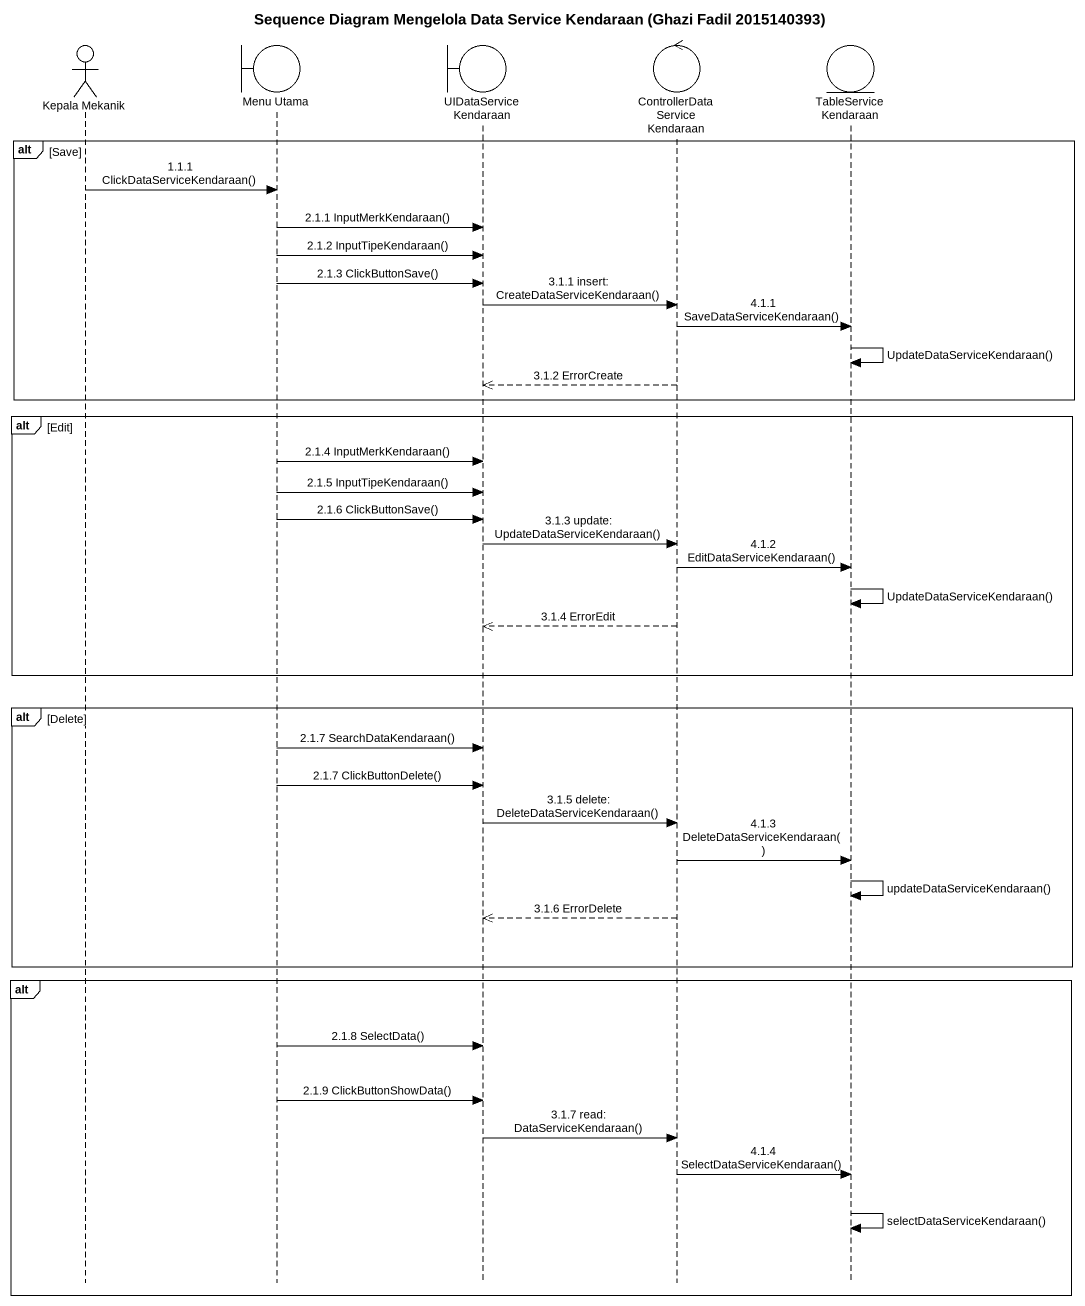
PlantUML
@startuml
title Sequence Diagram Mengelola Data Service Kendaraan (Ghazi Fadil 2015140393)
hide footbox
actor "Kepala Mekanik" as Kepala_Mekanik
boundary "Menu Utama" as Menu_Utama
boundary UIDataServiceKendaraan
control "ControllerDataServiceKendaraan" as ControllerDataServiceKendara
entity TableServiceKendaraan

alt Save
  Kepala_Mekanik -> Menu_Utama : 1.1.1 ClickDataServiceKendaraan()
  Menu_Utama -> UIDataServiceKendaraan : 2.1.1 InputMerkKendaraan()
  Menu_Utama -> UIDataServiceKendaraan : 2.1.2 InputTipeKendaraan()
  Menu_Utama -> UIDataServiceKendaraan : 2.1.3 ClickButtonSave()
  UIDataServiceKendaraan -> ControllerDataServiceKendara : 3.1.1 insert: CreateDataServiceKendaraan()
  ControllerDataServiceKendara -> TableServiceKendaraan : 4.1.1 SaveDataServiceKendaraan()
  TableServiceKendaraan -> TableServiceKendaraan : UpdateDataServiceKendaraan()
  ControllerDataServiceKendara -->> UIDataServiceKendaraan : 3.1.2 ErrorCreate
end
alt Edit
  Menu_Utama -> UIDataServiceKendaraan : 2.1.4 InputMerkKendaraan()
  Menu_Utama -> UIDataServiceKendaraan : 2.1.5 InputTipeKendaraan()
  Menu_Utama -> UIDataServiceKendaraan : 2.1.6 ClickButtonSave()
  UIDataServiceKendaraan -> ControllerDataServiceKendara : 3.1.3 update: UpdateDataServiceKendaraan()
  ControllerDataServiceKendara -> TableServiceKendaraan : 4.1.2 EditDataServiceKendaraan()
  TableServiceKendaraan -> TableServiceKendaraan : UpdateDataServiceKendaraan()
  ControllerDataServiceKendara -->> UIDataServiceKendaraan : 3.1.4 ErrorEdit
end
alt Delete
  Menu_Utama -> UIDataServiceKendaraan : 2.1.7 SearchDataKendaraan()
  Menu_Utama -> UIDataServiceKendaraan : 2.1.7 ClickButtonDelete()
  UIDataServiceKendaraan -> ControllerDataServiceKendara : 3.1.5 delete: DeleteDataServiceKendaraan()
  ControllerDataServiceKendara -> TableServiceKendaraan : 4.1.3 DeleteDataServiceKendaraan()
  TableServiceKendaraan -> TableServiceKendaraan : updateDataServiceKendaraan()
  ControllerDataServiceKendara -->> UIDataServiceKendaraan : 3.1.6 ErrorDelete
end
alt
  Menu_Utama -> UIDataServiceKendaraan : 2.1.8 SelectData()
  Menu_Utama -> UIDataServiceKendaraan : 2.1.9 ClickButtonShowData()
  UIDataServiceKendaraan -> ControllerDataServiceKendara : 3.1.7 read: DataServiceKendaraan()
  ControllerDataServiceKendara -> TableServiceKendaraan : 4.1.4 SelectDataServiceKendaraan()
  TableServiceKendaraan -> TableServiceKendaraan : selectDataServiceKendaraan()
end
@enduml
